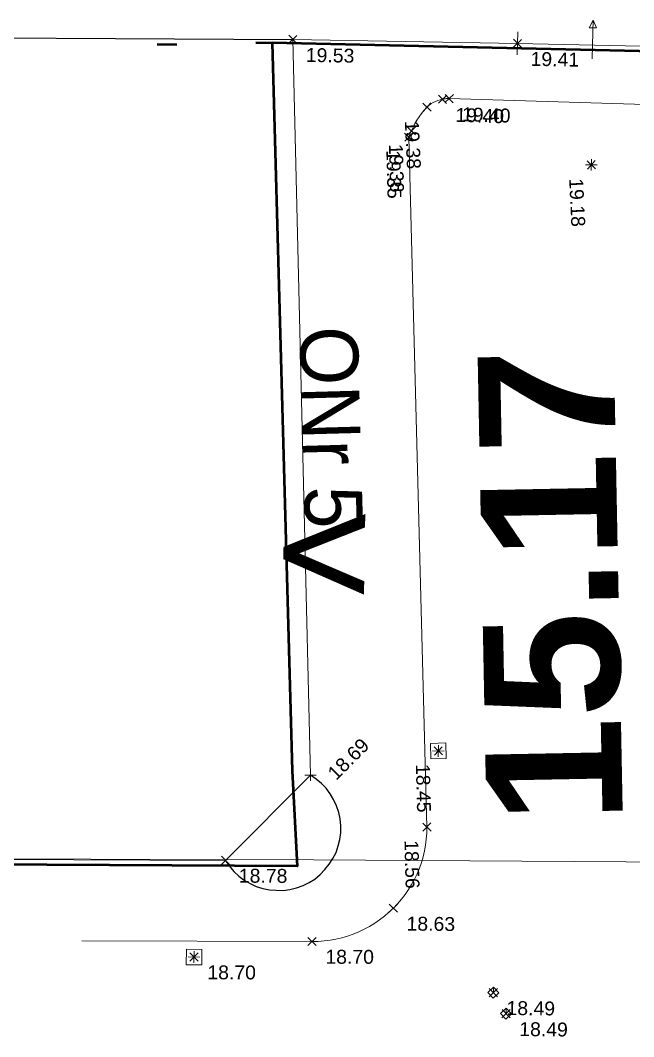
# Model space of a CAD drawing. Header units: metres. Extents: x -208 to 1512, y -277 to 123.
# Drawn here: x 702.92 to 718.81, y 9.05 to 35.39 of the extents above; entities that cross this region are included whole.
import ezdxf
from ezdxf.enums import TextEntityAlignment as Align

# ---------------------------------------------------------------- set-up
doc = ezdxf.new("R2010")
doc.units = ezdxf.units.M
doc.header["$MEASUREMENT"] = 0
for name, color, linetype in [('730_DKM_Grenzen', 7, 'Continuous'), ('740_WienGV_Flwd-Bebauungsplan', 7, 'Continuous'), ('740_WienGV_Flwd-Bebauungsplan Text', 7, 'Continuous'), ('740_WienGV_Höhenkoten', 7, 'Continuous'), ('740_WienGV_L_Gebäude', 7, 'Continuous'), ('740_WienGV_T_Einbauten', 7, 'Continuous'), ('740_WienGV_T_Gebäude', 7, 'Continuous'), ('740_WienGV_T_Mauer_Sockel', 7, 'Continuous'), ('740_WienGV_T_Straßen_ Gehsteige_ Schienen', 7, 'Continuous'), ('918 Lageplan Beschriftung.x', 7, 'Continuous')]:
    doc.layers.add(name, color=color, linetype=linetype)
doc.styles.add('ERSTELLTER_STIL_13', font='arial.ttf', dxfattribs={"width": 0.999942})
doc.styles.add('ERSTELLTER_STIL_22', font='arial.ttf', dxfattribs={"width": 0.936574})
doc.styles.add('ERSTELLTER_STIL_3', font='arial.ttf')
doc.styles.add('ERSTELLTER_STIL_8', font='tahoma.ttf', dxfattribs={"width": 1.000058})

# ---------------------------------------------------------------- blocks, each defined once
blk = doc.blocks.new('LO00110[631]_5', base_point=(715.506, 9.643))
at = {"layer": '740_WienGV_T_Einbauten', "color": 252, "linetype": 'Continuous', "lineweight": 13, "true_color": 0x949494}
for p, q in [((715.508, 9.784), (715.364, 9.645)), ((715.508, 9.784), (715.506, 9.643)), ((715.647, 9.64), (715.508, 9.784)), ((715.364, 9.645), (715.503, 9.501)), ((715.503, 9.501), (715.647, 9.64))]:
    blk.add_line(p, q, dxfattribs=at)
blk = doc.blocks.new('LO00110[632]_5', base_point=(715.176, 10.189))
at = {"layer": '740_WienGV_T_Einbauten', "color": 252, "linetype": 'Continuous', "lineweight": 13, "true_color": 0x949494}
for p, q in [((715.178, 10.33), (715.034, 10.192)), ((715.178, 10.33), (715.176, 10.189)), ((715.317, 10.186), (715.178, 10.33)), ((715.034, 10.192), (715.173, 10.048)), ((715.173, 10.048), (715.317, 10.186))]:
    blk.add_line(p, q, dxfattribs=at)
blk = doc.blocks.new('TO00190[643]_5', base_point=(713.75, 16.456))
at = {"layer": '740_WienGV_Höhenkoten', "color": 252, "linetype": 'Continuous', "lineweight": 13, "true_color": 0x949494}
for p, q in [((713.753, 16.606), (713.747, 16.306)), ((713.6, 16.459), (713.9, 16.453))]:
    blk.add_line(p, q, dxfattribs=at)
blk = doc.blocks.new('TO00190[654]_5', base_point=(717.713, 31.648))
at = {"layer": '740_WienGV_Höhenkoten', "color": 252, "linetype": 'Continuous', "lineweight": 13, "true_color": 0x949494}
for p, q in [((717.563, 31.651), (717.863, 31.645)), ((717.716, 31.798), (717.71, 31.498))]:
    blk.add_line(p, q, dxfattribs=at)
blk = doc.blocks.new('TO00190[655]_5', base_point=(707.421, 11.111))
at = {"layer": '740_WienGV_Höhenkoten', "color": 252, "linetype": 'Continuous', "lineweight": 13, "true_color": 0x949494}
for p, q in [((707.271, 11.114), (707.571, 11.108)), ((707.424, 11.261), (707.418, 10.961))]:
    blk.add_line(p, q, dxfattribs=at)
blk = doc.blocks.new('LO00050[668]_5', base_point=(707.421, 11.111))
at = {"layer": '740_WienGV_T_Einbauten', "color": 252, "linetype": 'Continuous', "lineweight": 13, "true_color": 0x949494}
for p, q in [((707.222, 11.312), (707.22, 10.912)), ((707.622, 11.31), (707.222, 11.312)), ((707.62, 10.91), (707.622, 11.31)), ((707.22, 10.912), (707.62, 10.91))]:
    blk.add_line(p, q, dxfattribs=at)
blk = doc.blocks.new('LO00050[670]_5', base_point=(713.75, 16.456))
at = {"layer": '740_WienGV_T_Einbauten', "color": 252, "linetype": 'Continuous', "lineweight": 13, "true_color": 0x949494}
for p, q in [((713.945, 16.661), (713.545, 16.651)), ((713.545, 16.651), (713.555, 16.251)), ((713.955, 16.261), (713.945, 16.661)), ((713.555, 16.251), (713.955, 16.261))]:
    blk.add_line(p, q, dxfattribs=at)
blk = doc.blocks.new('LO00050[679]_5', base_point=(707.421, 11.111))
at = {"layer": '740_WienGV_T_Einbauten', "color": 252, "linetype": 'Continuous', "lineweight": 13, "true_color": 0x949494}
for p, q in [((707.222, 11.312), (707.22, 10.912)), ((707.622, 11.31), (707.222, 11.312)), ((707.62, 10.91), (707.622, 11.31)), ((707.22, 10.912), (707.62, 10.91))]:
    blk.add_line(p, q, dxfattribs=at)
blk = doc.blocks.new('LO00050[681]_5', base_point=(713.75, 16.456))
at = {"layer": '740_WienGV_T_Einbauten', "color": 252, "linetype": 'Continuous', "lineweight": 13, "true_color": 0x949494}
for p, q in [((713.945, 16.661), (713.545, 16.651)), ((713.545, 16.651), (713.555, 16.251)), ((713.955, 16.261), (713.945, 16.661)), ((713.555, 16.251), (713.955, 16.261))]:
    blk.add_line(p, q, dxfattribs=at)
blk = doc.blocks.new('EF_MARKER0[708]_5', base_point=(715.801, 34.796))
at = {"layer": '740_WienGV_T_Gebäude', "color": 252, "linetype": 'Continuous', "lineweight": 13, "true_color": 0x949494}
blk.add_line((715.794, 34.496), (715.807, 35.096), dxfattribs=at)
blk = doc.blocks.new('BW00110[709]_5', base_point=(717.747, 34.895))
at = {"layer": '740_WienGV_T_Gebäude', "color": 252, "linetype": 'Continuous', "lineweight": 13, "true_color": 0x949494}
for p, q in [((717.758, 35.395), (717.658, 35.204)), ((717.744, 34.752), (717.758, 35.395)), ((717.851, 35.2), (717.758, 35.395)), ((717.658, 35.204), (717.851, 35.2)), ((717.736, 34.395), (717.744, 34.752))]:
    blk.add_line(p, q, dxfattribs=at)
blk = doc.blocks.new('DEF010[741]_5', base_point=(708.237, 13.617))
at = {"layer": '740_WienGV_T_Gebäude', "color": 252, "linetype": 'Continuous', "lineweight": 13, "true_color": 0x949494}
for p, q in [((708.344, 13.722), (708.131, 13.511)), ((708.132, 13.723), (708.343, 13.51))]:
    blk.add_line(p, q, dxfattribs=at)
at = {"layer": '740_WienGV_T_Gebäude', "color": 252, "lineweight": 13, "true_color": 0x949494, "style": 'ERSTELLTER_STIL_3'}
blk.add_attdef('HOEHE', text='', height=0.36, rotation=359.7413, dxfattribs=at).set_placement((708.582, 13.221), align=Align.MIDDLE_LEFT)
blk = doc.blocks.new('DEF010[756]_5', base_point=(710.438, 15.827))
at = {"layer": '740_WienGV_T_Gebäude', "color": 252, "linetype": 'Continuous', "lineweight": 13, "true_color": 0x949494}
for p, q in [((710.288, 15.826), (710.588, 15.827)), ((710.438, 15.977), (710.438, 15.677))]:
    blk.add_line(p, q, dxfattribs=at)
at = {"layer": '740_WienGV_T_Gebäude', "color": 252, "lineweight": 13, "true_color": 0x949494, "style": 'ERSTELLTER_STIL_3'}
blk.add_attdef('HOEHE', text='', height=0.36, rotation=45.1191, dxfattribs=at).set_placement((710.974, 15.799), align=Align.MIDDLE_LEFT)
blk = doc.blocks.new('DEF010[759]_5', base_point=(707.421, 11.111))
at = {"layer": '740_WienGV_Höhenkoten', "color": 252, "linetype": 'Continuous', "lineweight": 13, "true_color": 0x949494}
for p, q in [((707.315, 11.218), (707.527, 11.005)), ((707.528, 11.217), (707.315, 11.006))]:
    blk.add_line(p, q, dxfattribs=at)
at = {"layer": '740_WienGV_Höhenkoten', "color": 252, "lineweight": 13, "true_color": 0x949494, "style": 'ERSTELLTER_STIL_3'}
blk.add_attdef('HOEHE', text='', height=0.36, rotation=359.805, dxfattribs=at).set_placement((707.766, 10.716), align=Align.MIDDLE_LEFT)
blk = doc.blocks.new('DEF010[766]_5', base_point=(713.454, 14.481))
at = {"layer": '740_WienGV_T_Straßen_ Gehsteige_ Schienen', "color": 252, "linetype": 'Continuous', "lineweight": 13, "true_color": 0x949494}
for p, q in [((713.563, 14.378), (713.345, 14.584)), ((713.557, 14.59), (713.351, 14.372))]:
    blk.add_line(p, q, dxfattribs=at)
at = {"layer": '740_WienGV_T_Straßen_ Gehsteige_ Schienen', "color": 252, "lineweight": 13, "true_color": 0x949494, "style": 'ERSTELLTER_STIL_3'}
blk.add_attdef('HOEHE', text='', height=0.36, rotation=271.4996, dxfattribs=at).set_placement((713.052, 14.142), align=Align.MIDDLE_LEFT)
blk = doc.blocks.new('DEF010[768]_5', base_point=(712.986, 32.369))
at = {"layer": '740_WienGV_T_Straßen_ Gehsteige_ Schienen', "color": 252, "linetype": 'Continuous', "lineweight": 13, "true_color": 0x949494}
for p, q in [((713.094, 32.266), (712.877, 32.472)), ((713.089, 32.478), (712.882, 32.26))]:
    blk.add_line(p, q, dxfattribs=at)
at = {"layer": '740_WienGV_T_Straßen_ Gehsteige_ Schienen', "color": 252, "lineweight": 13, "true_color": 0x949494, "style": 'ERSTELLTER_STIL_3'}
blk.add_attdef('HOEHE', text='', height=0.36, rotation=271.4996, dxfattribs=at).set_placement((712.583, 32.029), align=Align.MIDDLE_LEFT)
blk = doc.blocks.new('DEF010[770]_5', base_point=(715.801, 34.796))
at = {"layer": '740_WienGV_T_Mauer_Sockel', "color": 252, "linetype": 'Continuous', "lineweight": 13, "true_color": 0x949494}
for p, q in [((715.908, 34.9), (715.693, 34.691)), ((715.696, 34.904), (715.905, 34.688))]:
    blk.add_line(p, q, dxfattribs=at)
at = {"layer": '740_WienGV_T_Mauer_Sockel', "color": 252, "lineweight": 13, "true_color": 0x949494, "style": 'ERSTELLTER_STIL_3'}
blk.add_attdef('HOEHE', text='', height=0.36, rotation=358.9894, dxfattribs=at).set_placement((716.14, 34.396), align=Align.MIDDLE_LEFT)
blk = doc.blocks.new('DEF010[804]_5', base_point=(709.977, 34.898))
at = {"layer": '740_WienGV_T_Gebäude', "color": 252, "linetype": 'Continuous', "lineweight": 13, "true_color": 0x949494}
for p, q in [((710.085, 35.003), (709.87, 34.794)), ((709.873, 35.006), (710.082, 34.79))]:
    blk.add_line(p, q, dxfattribs=at)
at = {"layer": '740_WienGV_T_Gebäude', "color": 252, "lineweight": 13, "true_color": 0x949494, "style": 'ERSTELLTER_STIL_3'}
blk.add_attdef('HOEHE', text='', height=0.36, rotation=358.9894, dxfattribs=at).set_placement((710.317, 34.498), align=Align.MIDDLE_LEFT)
blk = doc.blocks.new('DEF010[827]_5', base_point=(713.75, 16.456))
at = {"layer": '740_WienGV_Höhenkoten', "color": 252, "linetype": 'Continuous', "lineweight": 13, "true_color": 0x949494}
for p, q in [((713.859, 16.353), (713.641, 16.559)), ((713.853, 16.565), (713.647, 16.347))]:
    blk.add_line(p, q, dxfattribs=at)
at = {"layer": '740_WienGV_Höhenkoten', "color": 252, "lineweight": 13, "true_color": 0x949494, "style": 'ERSTELLTER_STIL_3'}
blk.add_attdef('HOEHE', text='', height=0.36, rotation=271.4996, dxfattribs=at).set_placement((713.348, 16.117), align=Align.MIDDLE_LEFT)
blk = doc.blocks.new('DEF010[832]_5', base_point=(713.053, 32.53))
at = {"layer": '740_WienGV_T_Straßen_ Gehsteige_ Schienen', "color": 252, "linetype": 'Continuous', "lineweight": 13, "true_color": 0x949494}
for p, q in [((713.161, 32.426), (712.944, 32.633)), ((713.156, 32.638), (712.949, 32.421))]:
    blk.add_line(p, q, dxfattribs=at)
at = {"layer": '740_WienGV_T_Straßen_ Gehsteige_ Schienen', "color": 252, "lineweight": 13, "true_color": 0x949494, "style": 'ERSTELLTER_STIL_3'}
blk.add_attdef('HOEHE', text='', height=0.36, rotation=271.4996, dxfattribs=at).set_placement((712.65, 32.19), align=Align.MIDDLE_LEFT)
blk = doc.blocks.new('DEF010[850]_5', base_point=(710.479, 11.515))
at = {"layer": '740_WienGV_T_Straßen_ Gehsteige_ Schienen', "color": 252, "linetype": 'Continuous', "lineweight": 13, "true_color": 0x949494}
for p, q in [((710.373, 11.622), (710.585, 11.409)), ((710.585, 11.621), (710.373, 11.41))]:
    blk.add_line(p, q, dxfattribs=at)
at = {"layer": '740_WienGV_T_Straßen_ Gehsteige_ Schienen', "color": 252, "lineweight": 13, "true_color": 0x949494, "style": 'ERSTELLTER_STIL_3'}
blk.add_attdef('HOEHE', text='', height=0.36, rotation=359.805, dxfattribs=at).set_placement((710.824, 11.12), align=Align.MIDDLE_LEFT)
blk = doc.blocks.new('DEF010[871]_5', base_point=(714.03, 33.367))
at = {"layer": '740_WienGV_T_Straßen_ Gehsteige_ Schienen', "color": 252, "linetype": 'Continuous', "lineweight": 13, "true_color": 0x949494}
for p, q in [((714.139, 33.47), (713.921, 33.264)), ((713.927, 33.476), (714.133, 33.258))]:
    blk.add_line(p, q, dxfattribs=at)
at = {"layer": '740_WienGV_T_Straßen_ Gehsteige_ Schienen', "color": 252, "lineweight": 13, "true_color": 0x949494, "style": 'ERSTELLTER_STIL_3'}
blk.add_attdef('HOEHE', text='', height=0.36, rotation=358.2173, dxfattribs=at).set_placement((714.363, 32.962), align=Align.MIDDLE_LEFT)
blk = doc.blocks.new('DEF010[876]_5', base_point=(713.861, 33.349))
at = {"layer": '740_WienGV_T_Straßen_ Gehsteige_ Schienen', "color": 252, "linetype": 'Continuous', "lineweight": 13, "true_color": 0x949494}
for p, q in [((713.97, 33.452), (713.751, 33.246)), ((713.758, 33.458), (713.963, 33.24))]:
    blk.add_line(p, q, dxfattribs=at)
at = {"layer": '740_WienGV_T_Straßen_ Gehsteige_ Schienen', "color": 252, "lineweight": 13, "true_color": 0x949494, "style": 'ERSTELLTER_STIL_3'}
blk.add_attdef('HOEHE', text='', height=0.36, rotation=358.2173, dxfattribs=at).set_placement((714.194, 32.945), align=Align.MIDDLE_LEFT)
blk = doc.blocks.new('DEF010[964]_5', base_point=(717.713, 31.648))
at = {"layer": '740_WienGV_Höhenkoten', "color": 252, "linetype": 'Continuous', "lineweight": 13, "true_color": 0x949494}
for p, q in [((717.824, 31.547), (717.602, 31.749)), ((717.814, 31.759), (717.612, 31.537))]:
    blk.add_line(p, q, dxfattribs=at)
at = {"layer": '740_WienGV_Höhenkoten', "color": 252, "lineweight": 13, "true_color": 0x949494, "style": 'ERSTELLTER_STIL_3'}
blk.add_attdef('HOEHE', text='', height=0.36, rotation=272.7379, dxfattribs=at).set_placement((717.319, 31.3), align=Align.MIDDLE_LEFT)
blk = doc.blocks.new('DEF010[969]_5', base_point=(715.506, 9.643))
at = {"layer": '740_WienGV_T_Einbauten', "color": 252, "linetype": 'Continuous', "lineweight": 13, "true_color": 0x949494}
for p, q in [((715.401, 9.75), (715.61, 9.536)), ((715.613, 9.748), (715.398, 9.538))]:
    blk.add_line(p, q, dxfattribs=at)
at = {"layer": '740_WienGV_T_Einbauten', "color": 252, "lineweight": 13, "true_color": 0x949494, "style": 'ERSTELLTER_STIL_3'}
blk.add_attdef('HOEHE', text='', height=0.36, rotation=359.3819, dxfattribs=at).set_placement((715.847, 9.245), align=Align.MIDDLE_LEFT)
blk = doc.blocks.new('DEF010[985]_5', base_point=(712.585, 12.378))
at = {"layer": '740_WienGV_T_Straßen_ Gehsteige_ Schienen', "color": 252, "linetype": 'Continuous', "lineweight": 13, "true_color": 0x949494}
for p, q in [((712.692, 12.483), (712.478, 12.273)), ((712.48, 12.485), (712.69, 12.271))]:
    blk.add_line(p, q, dxfattribs=at)
at = {"layer": '740_WienGV_T_Straßen_ Gehsteige_ Schienen', "color": 252, "lineweight": 13, "true_color": 0x949494, "style": 'ERSTELLTER_STIL_3'}
blk.add_attdef('HOEHE', text='', height=0.36, rotation=359.3819, dxfattribs=at).set_placement((712.927, 11.98), align=Align.MIDDLE_LEFT)
blk = doc.blocks.new('DEF010[988]_5', base_point=(713.456, 33.144))
at = {"layer": '740_WienGV_T_Straßen_ Gehsteige_ Schienen', "color": 252, "linetype": 'Continuous', "lineweight": 13, "true_color": 0x949494}
for p, q in [((713.567, 33.043), (713.345, 33.245)), ((713.557, 33.255), (713.355, 33.033))]:
    blk.add_line(p, q, dxfattribs=at)
at = {"layer": '740_WienGV_T_Straßen_ Gehsteige_ Schienen', "color": 252, "lineweight": 13, "true_color": 0x949494, "style": 'ERSTELLTER_STIL_3'}
blk.add_attdef('HOEHE', text='', height=0.36, rotation=272.7379, dxfattribs=at).set_placement((713.061, 32.796), align=Align.MIDDLE_LEFT)
blk = doc.blocks.new('DEF010[995]_5', base_point=(715.176, 10.189))
at = {"layer": '740_WienGV_T_Einbauten', "color": 252, "linetype": 'Continuous', "lineweight": 13, "true_color": 0x949494}
for p, q in [((715.283, 10.294), (715.068, 10.084)), ((715.071, 10.296), (715.28, 10.082))]:
    blk.add_line(p, q, dxfattribs=at)
at = {"layer": '740_WienGV_T_Einbauten', "color": 252, "lineweight": 13, "true_color": 0x949494, "style": 'ERSTELLTER_STIL_3'}
blk.add_attdef('HOEHE', text='', height=0.36, rotation=359.3819, dxfattribs=at).set_placement((715.517, 9.791), align=Align.MIDDLE_LEFT)

msp = doc.modelspace()

# ---------------------------------------------------------------- linework, layer by layer
at = {"layer": '730_DKM_Grenzen', "color": 8, "linetype": 'Continuous', "lineweight": 13}
for points in [[(683.835, 13.704), (708.238, 13.64), (710.514, 13.634)], [(710.514, 13.634), (725.373, 13.535)]]:
    msp.add_lwpolyline(points, dxfattribs=at)
at = {"layer": '740_WienGV_Flwd-Bebauungsplan', "color": 1, "linetype": 'Continuous', "lineweight": 50, "true_color": 0xfb0106}
for points in [[(805.867, 13.149), (784.112, 13.276), (766.945, 13.323), (748.077, 13.314), (725.131, 13.377), (724.651, 34.462), (709.444, 34.814), (709.963, 15.938), (710.09, 13.471), (692.243, 13.559)], [(706.469, 34.781), (706.979, 34.772)], [(709.02, 34.821), (709.444, 34.814)]]:
    msp.add_lwpolyline(points, dxfattribs=at)
at = {"layer": '740_WienGV_L_Gebäude', "color": 7, "linetype": 'Continuous', "lineweight": 25}
msp.add_lwpolyline([(696.336, 30.558), (696.335, 31.088), (697.815, 31.081), (697.717, 34.963), (709.977, 34.898)], dxfattribs=at)
at = {"layer": '740_WienGV_T_Gebäude', "color": 7, "linetype": 'Continuous', "lineweight": 18}
for p, q in [((710.438, 15.827), (709.977, 34.898)), ((708.237, 13.617), (710.438, 15.827)), ((686.515, 13.715), (708.237, 13.617))]:
    msp.add_line(p, q, dxfattribs=at)
at = {"layer": '740_WienGV_T_Gebäude', "color": 7, "linetype": 'Continuous', "lineweight": 25}
for points in [[(710.074, 12.903), (710.246, 12.97), (710.407, 13.047), (710.549, 13.134), (710.691, 13.252), (710.813, 13.379), (710.926, 13.517), (711.019, 13.666), (711.101, 13.824), (711.155, 13.993), (711.198, 14.163), (711.221, 14.332), (711.224, 14.512), (711.207, 14.692), (711.17, 14.863), (711.114, 15.034), (711.037, 15.196), (710.949, 15.347), (710.842, 15.489), (710.724, 15.611), (710.586, 15.724), (710.438, 15.827)], [(708.237, 13.617), (708.335, 13.475), (708.452, 13.333), (708.58, 13.21), (708.718, 13.108), (708.876, 13.015), (709.035, 12.942), (709.204, 12.889), (709.373, 12.856), (709.553, 12.842), (709.733, 12.839), (709.904, 12.866), (710.074, 12.903)]]:
    msp.add_lwpolyline(points, dxfattribs=at)
at = {"layer": '740_WienGV_T_Mauer_Sockel', "color": 252, "linetype": 'Continuous', "lineweight": 13, "true_color": 0x949494}
for p, q in [((709.977, 34.898), (715.801, 34.796)), ((715.801, 34.796), (715.801, 34.796)), ((715.801, 34.796), (719.687, 34.708))]:
    msp.add_line(p, q, dxfattribs=at)
at = {"layer": '740_WienGV_T_Straßen_ Gehsteige_ Schienen', "color": 8, "linetype": 'Continuous', "lineweight": 13}
for p, q in [((714.03, 33.367), (721.064, 33.148)), ((713.454, 14.481), (712.986, 32.369)), ((704.514, 11.536), (710.479, 11.515))]:
    msp.add_line(p, q, dxfattribs=at)
for points in [[(712.986, 32.369), (712.994, 32.392), (713.003, 32.415), (713.013, 32.438), (713.022, 32.461), (713.032, 32.484), (713.042, 32.507), (713.053, 32.53), (713.097, 32.625), (713.144, 32.717), (713.195, 32.807), (713.251, 32.895), (713.312, 32.981), (713.38, 33.064), (713.456, 33.144), (713.507, 33.19), (713.56, 33.229), (713.616, 33.263), (713.674, 33.291), (713.735, 33.314), (713.797, 33.333), (713.861, 33.349), (713.885, 33.354), (713.909, 33.358), (713.933, 33.362), (713.957, 33.364), (713.982, 33.366), (714.006, 33.367), (714.03, 33.367)], [(710.479, 11.515), (710.635, 11.518), (710.79, 11.53), (710.945, 11.549), (711.098, 11.577), (711.249, 11.612), (711.399, 11.656), (711.546, 11.707), (711.69, 11.766), (711.831, 11.833), (711.968, 11.906), (712.101, 11.987), (712.23, 12.075), (712.353, 12.17), (712.472, 12.271), (712.585, 12.378), (712.693, 12.491), (712.794, 12.609), (712.889, 12.732), (712.977, 12.861), (713.058, 12.993), (713.132, 13.13), (713.199, 13.271), (713.259, 13.415), (713.311, 13.562), (713.355, 13.711), (713.391, 13.863), (713.419, 14.016), (713.439, 14.17), (713.45, 14.326), (713.454, 14.481)]]:
    msp.add_lwpolyline(points, dxfattribs=at)

# ---------------------------------------------------------------- block references
at = {"layer": '740_WienGV_Höhenkoten', "color": 252, "linetype": 'Continuous', "lineweight": 13, "true_color": 0x949494}
for name, p, values in [('DEF010[964]_5', (717.713, 31.648), {'HOEHE': '19.18'}), ('DEF010[827]_5', (713.75, 16.456), {'HOEHE': '18.45'}), ('DEF010[759]_5', (707.421, 11.111), {'HOEHE': '18.70'})]:
    msp.add_blockref(name, p, dxfattribs=at).add_auto_attribs(values)
at = {"layer": '740_WienGV_Höhenkoten', "color": 7, "linetype": 'Continuous', "lineweight": 25}
for name, p in [('TO00190[654]_5', (717.713, 31.648)), ('TO00190[643]_5', (713.75, 16.456)), ('TO00190[655]_5', (707.421, 11.111))]:
    msp.add_blockref(name, p, dxfattribs=at)
at = {"layer": '740_WienGV_T_Einbauten', "color": 252, "linetype": 'Continuous', "lineweight": 13, "true_color": 0x949494}
for name, p in [('LO00050[670]_5', (713.75, 16.456)), ('LO00050[681]_5', (713.75, 16.456)), ('LO00050[668]_5', (707.421, 11.111)), ('LO00050[679]_5', (707.421, 11.111)), ('LO00110[632]_5', (715.176, 10.189)), ('LO00110[631]_5', (715.506, 9.643))]:
    msp.add_blockref(name, p, dxfattribs=at)
for name, p in [('DEF010[995]_5', (715.176, 10.189)), ('DEF010[969]_5', (715.506, 9.643))]:
    msp.add_blockref(name, p, dxfattribs=at).add_auto_attribs({'HOEHE': '18.49'})
at = {"layer": '740_WienGV_T_Gebäude', "color": 7, "linetype": 'Continuous', "lineweight": 25}
for name, p in [('BW00110[709]_5', (717.747, 34.895)), ('EF_MARKER0[708]_5', (715.801, 34.796))]:
    msp.add_blockref(name, p, dxfattribs=at)
at = {"layer": '740_WienGV_T_Gebäude', "color": 252, "linetype": 'Continuous', "lineweight": 13, "true_color": 0x949494}
for name, p, values in [('DEF010[804]_5', (709.977, 34.898), {'HOEHE': '19.53'}), ('DEF010[756]_5', (710.438, 15.827), {'HOEHE': '18.69'}), ('DEF010[741]_5', (708.237, 13.617), {'HOEHE': '18.78'})]:
    msp.add_blockref(name, p, dxfattribs=at).add_auto_attribs(values)
at = {"layer": '740_WienGV_T_Mauer_Sockel', "color": 252, "linetype": 'Continuous', "lineweight": 13, "true_color": 0x949494}
msp.add_blockref('DEF010[770]_5', (715.801, 34.796), dxfattribs=at).add_auto_attribs({'HOEHE': '19.41'})
at = {"layer": '740_WienGV_T_Straßen_ Gehsteige_ Schienen', "color": 252, "linetype": 'Continuous', "lineweight": 13, "true_color": 0x949494}
for name, p, values in [('DEF010[871]_5', (714.03, 33.367), {'HOEHE': '19.40'}), ('DEF010[988]_5', (713.456, 33.144), {'HOEHE': '19.38'}), ('DEF010[876]_5', (713.861, 33.349), {'HOEHE': '19.40'}), ('DEF010[768]_5', (712.986, 32.369), {'HOEHE': '19.35'}), ('DEF010[832]_5', (713.053, 32.53), {'HOEHE': '19.36'}), ('DEF010[766]_5', (713.454, 14.481), {'HOEHE': '18.56'}), ('DEF010[985]_5', (712.585, 12.378), {'HOEHE': '18.63'}), ('DEF010[850]_5', (710.479, 11.515), {'HOEHE': '18.70'})]:
    msp.add_blockref(name, p, dxfattribs=at).add_auto_attribs(values)

# ---------------------------------------------------------------- texts
at = {"layer": '740_WienGV_Flwd-Bebauungsplan Text', "color": 1, "linetype": 'Continuous', "lineweight": 0, "attachment_point": 7}
for s, insert, char_height, rotation, style in [('\\A1;{\\pql;\\fArial|b1|i0|c0|p0;\\W0.999942;15.17}', (718.582, 14.599), 3.53181, 91.0942, 'ERSTELLTER_STIL_13'), ('\\A1;{\\pql;\\fTahoma|b0|i0|c0|p0;\\W1.000058;<}', (709.361, 20.365), 2.85007, 359.0941, 'ERSTELLTER_STIL_8')]:
    msp.add_mtext(s, dxfattribs=dict(at, insert=insert, char_height=char_height, rotation=rotation, style=style))
at = {"layer": '918 Lageplan Beschriftung.x', "color": 5, "linetype": 'Continuous', "lineweight": 0, "insert": (710.136, 27.44), "char_height": 1.5, "attachment_point": 7, "rotation": 271.5734, "style": 'ERSTELLTER_STIL_22'}
msp.add_mtext('\\A1;{\\pql;\\fArial|b0|i0|c0|p0;\\W0.936574;ONr \\fArial|b0|i0|c0|p0;\\W0.936574;5}', dxfattribs=at)

doc.saveas('drawing.dxf')
